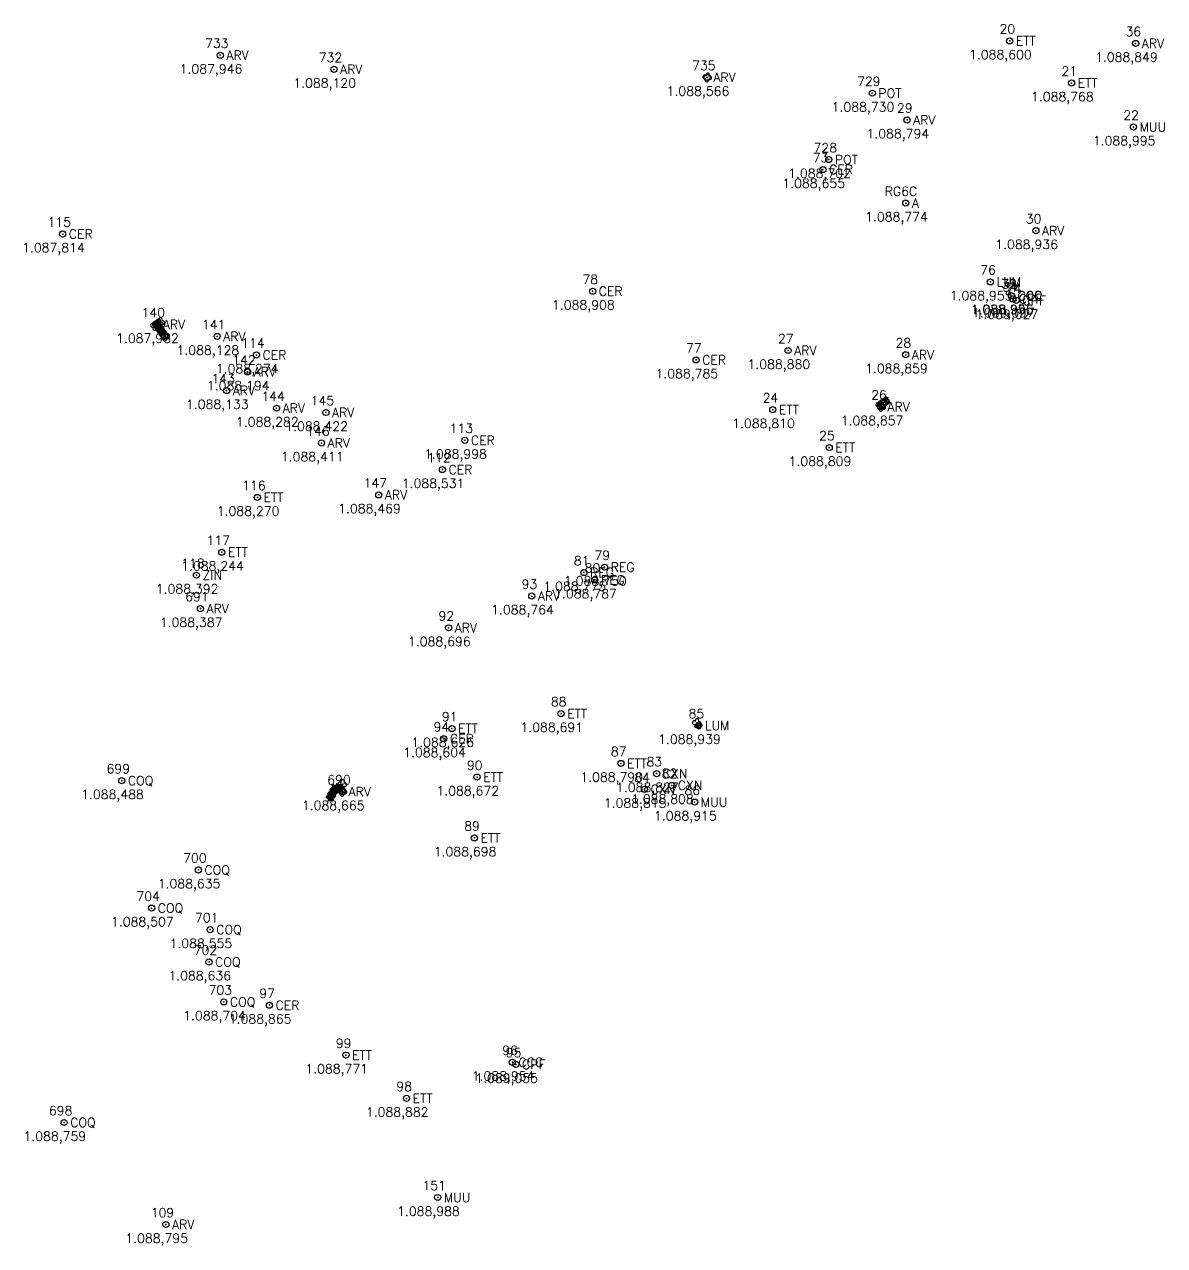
# Model space of a CAD drawing. Extents: x 190546 to 194941, y 8251022 to 8268833.
# Drawn here: x 194829.3 to 194885.4, y 8268646.7 to 8268706.9 of the extents above; entities that cross this region are included whole.
import ezdxf

# ---------------------------------------------------------------- set-up
doc = ezdxf.new("R2010")
doc.units = 0
doc.header["$LTSCALE"] = 10
doc.header["$MEASUREMENT"] = 0
doc.linetypes.add('CONTINUO', pattern=[0])
doc.layers.get('0').update_dxf_attribs({"linetype": 'CONTINUOUS'})
for name, color, linetype in [('_IRRADIACAO', 7, 'CONTINUO'), ('TOP-REDE_ELÉTRICA_LUMINÁR0', 10, 'CONTINUOUS'), ('TOP-ÁRVORE', 80, 'CONTINUOUS'), ('TOP-ÁRVORE_COQUEIRO', 80, 'CONTINUOUS')]:
    doc.layers.add(name, color=color, linetype=linetype)
doc.styles.add('ROMANS', font='romans', dxfattribs={"height": 0.2})
doc.styles.get("Standard").update_dxf_attribs({"font": 'txt.shx'})

# ---------------------------------------------------------------- blocks, each defined once
blk = doc.blocks.new('SIMB_CIRCULO')
at = {"color": 0, "linetype": 'CONTINUOUS'}
blk.add_circle((0, 0), 0.5, dxfattribs=at)
at = {"color": 0}
blk.add_point((0, 0), dxfattribs=at)
for tag in ['desc:', 'cota:', 'pto:']:
    blk.add_attdef(tag, (0, 0), '', height=1)
blk = doc.blocks.new('A$C49782D5F')
at = {"layer": 'TOP-ÁRVORE', "linetype": 'CONTINUOUS', "flags": 128}
blk.add_lwpolyline([(0.7, -1.01, 1.99215), (0.99, 0.7, 2.000068), (-0.72, 0.99, 2.000004), (-1.01, -0.72, 2.005032), (0.7, -1.01)], format="xyb", dxfattribs=at)
at = {"layer": 'TOP-ÁRVORE', "linetype": 'CONTINUOUS'}
blk.add_circle((0, 0), 0.275, dxfattribs=at)
blk = doc.blocks.new('A$C2AAA6732')
at = {"layer": 'TOP-ÁRVORE_COQUEIRO', "linetype": 'CONTINUOUS'}
for p, q in [((-1.94, -0.14), (-2.61, 0.22)), ((-1.62, -0.1), (-2.37, 0.41)), ((-2.17, -0.18), (-0.11, 0.06)), ((0, 0), (-2.17, -0.18)), ((-1.22, -0.06), (-2.11, 0.56)), ((-1.06, 1.5), (-1.8, 1.77)), ((-1.23, 1.8), (-1.78, 2.07)), ((-0.85, 1.18), (-1.78, 1.46)), ((-0.79, -0.01), (-1.76, 0.71)), ((-0.65, 0.86), (-1.68, 1.11)), ((-0.44, 0.55), (-1.56, 0.79)), ((-1.21, 1.79), (-1.48, 2.42)), ((-0.36, 0.03), (-1.42, 0.82)), ((-0.23, 0.22), (-1.42, 0.47)), ((-1.23, 1.79), (-0.03, 0.15)), ((-1.23, 1.79), (-0.11, 0.04)), ((0, 0), (-1.23, 1.79)), ((-1.08, 1.61), (-1.1, 2.38)), ((0, 0), (-0.97, -1.95)), ((-0.89, 1.36), (-0.82, 2.26)), ((-0.66, 1.03), (-0.56, 2.11)), ((-0.4, 0.69), (-0.25, 1.88)), ((0.07, 0.31), (-0.28, 1.47)), ((-0.15, 0.33), (0.02, 1.64)), ((0.26, 0.65), (-0.08, 1.75)), ((0.96, 1.95), (0, 0.15)), ((0, 0), (0.96, 1.95)), ((0, 0), (2.17, 0.12)), ((0, 0), (1.18, -1.83)), ((2.17, 0.12), (0.1, 0.07)), ((0.96, 1.95), (0.11, 0.07)), ((2.17, 0.12), (0.11, -0.06)), ((0.43, 0.99), (0.14, 2.01)), ((0.21, 0.29), (1.43, 0.79)), ((0.3, 0.08), (1.14, 0.96)), ((0.62, 1.32), (0.39, 2.26)), ((0.4, 0.69), (1.51, 1.14)), ((0.57, 1.08), (1.56, 1.53)), ((0.79, 1.67), (0.66, 2.44)), ((0.7, 0.09), (1.49, 0.92)), ((0.74, 1.44), (1.57, 1.82)), ((0.87, 1.73), (1.53, 2.13)), ((0.96, 1.96), (0.94, 2.57)), ((0.96, 1.94), (1.38, 2.48)), ((1.07, 0.11), (1.82, 0.85)), ((1.22, 0.03), (2.09, -0.62)), ((1.45, 0.11), (2.17, 0.76)), ((1.62, 0.05), (2.35, -0.48)), ((1.84, 0.12), (2.45, 0.61)), ((1.94, 0.08), (2.6, -0.3)), ((2.16, 0.1), (2.84, 0)), ((2.18, 0.12), (2.7, 0.43)), ((-2.15, -0.17), (-2.84, -0.09)), ((-2.17, -0.18), (-2.68, -0.52)), ((-1.83, -0.18), (-2.43, -0.69)), ((-2.17, -0.18), (-0.1, -0.08)), ((-1.45, -0.15), (-2.15, -0.83)), ((-1.07, -0.14), (-1.8, -0.91)), ((-0.75, -1.44), (-1.58, -1.81)), ((-0.58, -1.07), (-1.57, -1.52)), ((-0.88, -1.73), (-1.54, -2.12)), ((-0.4, -0.68), (-1.52, -1.13)), ((-0.69, -0.11), (-1.46, -0.97)), ((-0.21, -0.29), (-1.44, -0.78)), ((-0.97, -1.93), (-1.4, -2.47)), ((-0.3, -0.09), (-1.11, -1)), ((-0.97, -1.95), (-0.11, -0.07)), ((-0.97, -1.95), (0, -0.15)), ((-0.97, -1.95), (-0.95, -2.56)), ((-0.8, -1.66), (-0.68, -2.43)), ((-0.62, -1.32), (-0.41, -2.26)), ((-0.44, -0.98), (-0.16, -2.01)), ((-0.26, -0.65), (0.07, -1.75)), ((-0.08, -0.31), (0.28, -1.47)), ((0.14, -0.33), (-0.06, -1.64)), ((1.18, -1.83), (0.02, -0.15)), ((1.18, -1.83), (0.11, -0.05)), ((0.38, -0.7), (0.2, -1.89)), ((0.22, -0.22), (1.4, -0.51)), ((0.35, -0.04), (1.39, -0.87)), ((0.42, -0.56), (1.54, -0.83)), ((0.63, -1.04), (0.5, -2.13)), ((0.62, -0.88), (1.64, -1.16)), ((0.85, -1.38), (0.75, -2.28)), ((0.79, -0.02), (1.74, -0.76)), ((0.81, -1.21), (1.74, -1.51)), ((1.02, -1.53), (1.75, -1.83)), ((1.03, -1.64), (1.03, -2.41)), ((1.16, -1.82), (1.41, -2.46)), ((1.18, -1.83), (1.71, -2.13))]:
    blk.add_line(p, q, dxfattribs=at)
blk.add_circle((0, 0), 0.00303, dxfattribs=at)
blk = doc.blocks.new('A$C325C66AC')
at = {"layer": 'TOP-REDE_ELÉTRICA_LUMINÁR0'}
blk.add_circle((0, 0), 1.18, dxfattribs=at)
for radius, start, end in [(1.89, 57.59957, 129.06164), (1.53, 57.59957, 129.06164), (1.89, 237.59957, 309.06164), (1.53, 237.59957, 309.06164)]:
    blk.add_arc((0, 0), radius, start, end, dxfattribs=at)

msp = doc.modelspace()

# ---------------------------------------------------------------- block references
at = {"layer": '_IRRADIACAO', "color": 4}
ref = msp.add_blockref('SIMB_CIRCULO', (194877.764, 8268706.043), dxfattribs=dict(at, xscale=0.3, yscale=0.3, zscale=0.3))
ref.add_attrib('PONTO', '20', (194877.264, 8268706.403), dxfattribs={"layer": '0', "color": 1, "height": 0.45, "style": 'ROMANS'})
ref.add_attrib('DESC', 'ETT', (194878.064, 8268705.818), dxfattribs={"layer": '0', "color": 3, "height": 0.45, "style": 'ROMANS'})
ref.add_attrib('COTA', '1.088,600', (194875.764, 8268705.143), dxfattribs={"layer": '0', "color": 5, "height": 0.45, "style": 'ROMANS'})
ref = msp.add_blockref('SIMB_CIRCULO', (194883.965, 8268705.917), dxfattribs=dict(at, xscale=0.3, yscale=0.3, zscale=0.3))
ref.add_attrib('PONTO', '36', (194883.465, 8268706.277), dxfattribs={"layer": '0', "color": 1, "height": 0.45, "style": 'ROMANS'})
ref.add_attrib('DESC', 'ARV', (194884.265, 8268705.692), dxfattribs={"layer": '0', "color": 3, "height": 0.45, "style": 'ROMANS'})
ref.add_attrib('COTA', '1.088,849', (194881.965, 8268705.017), dxfattribs={"layer": '0', "color": 5, "height": 0.45, "style": 'ROMANS'})
ref = msp.add_blockref('SIMB_CIRCULO', (194838.907, 8268705.337), dxfattribs=dict(at, xscale=0.3, yscale=0.3, zscale=0.3))
ref.add_attrib('PONTO', '733', (194838.157, 8268705.697), dxfattribs={"layer": '0', "color": 1, "height": 0.45, "style": 'ROMANS'})
ref.add_attrib('DESC', 'ARV', (194839.207, 8268705.112), dxfattribs={"layer": '0', "color": 3, "height": 0.45, "style": 'ROMANS'})
ref.add_attrib('COTA', '1.087,946', (194836.907, 8268704.437), dxfattribs={"layer": '0', "color": 5, "height": 0.45, "style": 'ROMANS'})
ref = msp.add_blockref('SIMB_CIRCULO', (194844.502, 8268704.641), dxfattribs=dict(at, xscale=0.3, yscale=0.3, zscale=0.3))
ref.add_attrib('PONTO', '732', (194843.752, 8268705.001), dxfattribs={"layer": '0', "color": 1, "height": 0.45, "style": 'ROMANS'})
ref.add_attrib('DESC', 'ARV', (194844.802, 8268704.416), dxfattribs={"layer": '0', "color": 3, "height": 0.45, "style": 'ROMANS'})
ref.add_attrib('COTA', '1.088,120', (194842.502, 8268703.741), dxfattribs={"layer": '0', "color": 5, "height": 0.45, "style": 'ROMANS'})
ref = msp.add_blockref('SIMB_CIRCULO', (194862.878, 8268704.245), dxfattribs=dict(at, xscale=0.3, yscale=0.3, zscale=0.3))
ref.add_attrib('PONTO', '735', (194862.128, 8268704.605), dxfattribs={"layer": '0', "color": 1, "height": 0.45, "style": 'ROMANS'})
ref.add_attrib('DESC', 'ARV', (194863.178, 8268704.02), dxfattribs={"layer": '0', "color": 3, "height": 0.45, "style": 'ROMANS'})
ref.add_attrib('COTA', '1.088,566', (194860.878, 8268703.345), dxfattribs={"layer": '0', "color": 5, "height": 0.45, "style": 'ROMANS'})
ref = msp.add_blockref('SIMB_CIRCULO', (194880.813, 8268703.969), dxfattribs=dict(at, xscale=0.3, yscale=0.3, zscale=0.3))
ref.add_attrib('PONTO', '21', (194880.313, 8268704.329), dxfattribs={"layer": '0', "color": 1, "height": 0.45, "style": 'ROMANS'})
ref.add_attrib('DESC', 'ETT', (194881.113, 8268703.744), dxfattribs={"layer": '0', "color": 3, "height": 0.45, "style": 'ROMANS'})
ref.add_attrib('COTA', '1.088,768', (194878.813, 8268703.069), dxfattribs={"layer": '0', "color": 5, "height": 0.45, "style": 'ROMANS'})
ref = msp.add_blockref('SIMB_CIRCULO', (194871.001, 8268703.469), dxfattribs=dict(at, xscale=0.3, yscale=0.3, zscale=0.3))
ref.add_attrib('PONTO', '729', (194870.251, 8268703.829), dxfattribs={"layer": '0', "color": 1, "height": 0.45, "style": 'ROMANS'})
ref.add_attrib('DESC', 'POT', (194871.301, 8268703.244), dxfattribs={"layer": '0', "color": 3, "height": 0.45, "style": 'ROMANS'})
ref.add_attrib('COTA', '1.088,730', (194869.001, 8268702.569), dxfattribs={"layer": '0', "color": 5, "height": 0.45, "style": 'ROMANS'})
ref = msp.add_blockref('SIMB_CIRCULO', (194872.714, 8268702.151), dxfattribs=dict(at, xscale=0.3, yscale=0.3, zscale=0.3))
ref.add_attrib('PONTO', '29', (194872.214, 8268702.511), dxfattribs={"layer": '0', "color": 1, "height": 0.45, "style": 'ROMANS'})
ref.add_attrib('DESC', 'ARV', (194873.014, 8268701.926), dxfattribs={"layer": '0', "color": 3, "height": 0.45, "style": 'ROMANS'})
ref.add_attrib('COTA', '1.088,794', (194870.714, 8268701.251), dxfattribs={"layer": '0', "color": 5, "height": 0.45, "style": 'ROMANS'})
ref = msp.add_blockref('SIMB_CIRCULO', (194883.854, 8268701.804), dxfattribs=dict(at, xscale=0.3, yscale=0.3, zscale=0.3))
ref.add_attrib('PONTO', '22', (194883.354, 8268702.164), dxfattribs={"layer": '0', "color": 1, "height": 0.45, "style": 'ROMANS'})
ref.add_attrib('DESC', 'MUU', (194884.154, 8268701.579), dxfattribs={"layer": '0', "color": 3, "height": 0.45, "style": 'ROMANS'})
ref.add_attrib('COTA', '1.088,995', (194881.854, 8268700.904), dxfattribs={"layer": '0', "color": 5, "height": 0.45, "style": 'ROMANS'})
ref = msp.add_blockref('SIMB_CIRCULO', (194868.86, 8268700.199), dxfattribs=dict(at, xscale=0.3, yscale=0.3, zscale=0.3))
ref.add_attrib('PONTO', '728', (194868.11, 8268700.559), dxfattribs={"layer": '0', "color": 1, "height": 0.45, "style": 'ROMANS'})
ref.add_attrib('DESC', 'POT', (194869.16, 8268699.974), dxfattribs={"layer": '0', "color": 3, "height": 0.45, "style": 'ROMANS'})
ref.add_attrib('COTA', '1.088,702', (194866.86, 8268699.299), dxfattribs={"layer": '0', "color": 5, "height": 0.45, "style": 'ROMANS'})
ref = msp.add_blockref('SIMB_CIRCULO', (194868.573, 8268699.711), dxfattribs=dict(at, xscale=0.3, yscale=0.3, zscale=0.3))
ref.add_attrib('PONTO', '73', (194868.073, 8268700.071), dxfattribs={"layer": '0', "color": 1, "height": 0.45, "style": 'ROMANS'})
ref.add_attrib('DESC', 'CER', (194868.873, 8268699.486), dxfattribs={"layer": '0', "color": 3, "height": 0.45, "style": 'ROMANS'})
ref.add_attrib('COTA', '1.088,655', (194866.573, 8268698.811), dxfattribs={"layer": '0', "color": 5, "height": 0.45, "style": 'ROMANS'})
ref = msp.add_blockref('SIMB_CIRCULO', (194872.649, 8268698.057), dxfattribs=dict(at, xscale=0.3, yscale=0.3, zscale=0.3))
ref.add_attrib('PONTO', 'RG6C', (194871.612, 8268698.417), dxfattribs={"layer": '0', "color": 1, "height": 0.45, "style": 'ROMANS'})
ref.add_attrib('DESC', 'A', (194872.949, 8268697.832), dxfattribs={"layer": '0', "color": 3, "height": 0.45, "style": 'ROMANS'})
ref.add_attrib('COTA', '1.088,774', (194870.649, 8268697.157), dxfattribs={"layer": '0', "color": 5, "height": 0.45, "style": 'ROMANS'})
ref = msp.add_blockref('SIMB_CIRCULO', (194831.15, 8268696.537), dxfattribs=dict(at, xscale=0.3, yscale=0.3, zscale=0.3))
ref.add_attrib('PONTO', '115', (194830.4, 8268696.897), dxfattribs={"layer": '0', "color": 1, "height": 0.45, "style": 'ROMANS'})
ref.add_attrib('DESC', 'CER', (194831.45, 8268696.312), dxfattribs={"layer": '0', "color": 3, "height": 0.45, "style": 'ROMANS'})
ref.add_attrib('COTA', '1.087,814', (194829.15, 8268695.637), dxfattribs={"layer": '0', "color": 5, "height": 0.45, "style": 'ROMANS'})
ref = msp.add_blockref('SIMB_CIRCULO', (194879.054, 8268696.7), dxfattribs=dict(at, xscale=0.3, yscale=0.3, zscale=0.3))
ref.add_attrib('PONTO', '30', (194878.554, 8268697.06), dxfattribs={"layer": '0', "color": 1, "height": 0.45, "style": 'ROMANS'})
ref.add_attrib('DESC', 'ARV', (194879.354, 8268696.475), dxfattribs={"layer": '0', "color": 3, "height": 0.45, "style": 'ROMANS'})
ref.add_attrib('COTA', '1.088,936', (194877.054, 8268695.8), dxfattribs={"layer": '0', "color": 5, "height": 0.45, "style": 'ROMANS'})
ref = msp.add_blockref('SIMB_CIRCULO', (194876.813, 8268694.182), dxfattribs=dict(at, xscale=0.3, yscale=0.3, zscale=0.3))
ref.add_attrib('PONTO', '76', (194876.313, 8268694.542), dxfattribs={"layer": '0', "color": 1, "height": 0.45, "style": 'ROMANS'})
ref.add_attrib('DESC', 'LUM', (194877.113, 8268693.957), dxfattribs={"layer": '0', "color": 3, "height": 0.45, "style": 'ROMANS'})
ref.add_attrib('COTA', '1.088,955', (194874.813, 8268693.282), dxfattribs={"layer": '0', "color": 5, "height": 0.45, "style": 'ROMANS'})
ref = msp.add_blockref('SIMB_CIRCULO', (194857.235, 8268693.722), dxfattribs=dict(at, xscale=0.3, yscale=0.3, zscale=0.3))
ref.add_attrib('PONTO', '78', (194856.735, 8268694.082), dxfattribs={"layer": '0', "color": 1, "height": 0.45, "style": 'ROMANS'})
ref.add_attrib('DESC', 'CER', (194857.535, 8268693.497), dxfattribs={"layer": '0', "color": 3, "height": 0.45, "style": 'ROMANS'})
ref.add_attrib('COTA', '1.088,908', (194855.235, 8268692.822), dxfattribs={"layer": '0', "color": 5, "height": 0.45, "style": 'ROMANS'})
ref = msp.add_blockref('SIMB_CIRCULO', (194877.843, 8268693.505), dxfattribs=dict(at, xscale=0.3, yscale=0.3, zscale=0.3))
ref.add_attrib('PONTO', '75', (194877.343, 8268693.865), dxfattribs={"layer": '0', "color": 1, "height": 0.45, "style": 'ROMANS'})
ref.add_attrib('DESC', 'CCC', (194878.143, 8268693.28), dxfattribs={"layer": '0', "color": 3, "height": 0.45, "style": 'ROMANS'})
ref.add_attrib('COTA', '1.088,956', (194875.843, 8268692.605), dxfattribs={"layer": '0', "color": 5, "height": 0.45, "style": 'ROMANS'})
ref = msp.add_blockref('SIMB_CIRCULO', (194877.86, 8268693.489), dxfattribs=dict(at, xscale=0.3, yscale=0.3, zscale=0.3))
ref.add_attrib('PONTO', '32', (194877.36, 8268693.849), dxfattribs={"layer": '0', "color": 1, "height": 0.45, "style": 'ROMANS'})
ref.add_attrib('DESC', 'CCC', (194878.16, 8268693.264), dxfattribs={"layer": '0', "color": 3, "height": 0.45, "style": 'ROMANS'})
ref.add_attrib('COTA', '1.088,995', (194875.86, 8268692.589), dxfattribs={"layer": '0', "color": 5, "height": 0.45, "style": 'ROMANS'})
ref = msp.add_blockref('SIMB_CIRCULO', (194877.91, 8268693.345), dxfattribs=dict(at, xscale=0.3, yscale=0.3, zscale=0.3))
ref.add_attrib('PONTO', '31', (194877.41, 8268693.705), dxfattribs={"layer": '0', "color": 1, "height": 0.45, "style": 'ROMANS'})
ref.add_attrib('DESC', 'CPF', (194878.21, 8268693.12), dxfattribs={"layer": '0', "color": 3, "height": 0.45, "style": 'ROMANS'})
ref.add_attrib('COTA', '1.089,097', (194875.91, 8268692.445), dxfattribs={"layer": '0', "color": 5, "height": 0.45, "style": 'ROMANS'})
ref = msp.add_blockref('SIMB_CIRCULO', (194878.086, 8268693.267), dxfattribs=dict(at, xscale=0.3, yscale=0.3, zscale=0.3))
ref.add_attrib('PONTO', '74', (194877.586, 8268693.627), dxfattribs={"layer": '0', "color": 1, "height": 0.45, "style": 'ROMANS'})
ref.add_attrib('DESC', 'CPF', (194878.386, 8268693.042), dxfattribs={"layer": '0', "color": 3, "height": 0.45, "style": 'ROMANS'})
ref.add_attrib('COTA', '1.089,027', (194876.086, 8268692.367), dxfattribs={"layer": '0', "color": 5, "height": 0.45, "style": 'ROMANS'})
ref = msp.add_blockref('SIMB_CIRCULO', (194835.778, 8268692.083), dxfattribs=dict(at, xscale=0.3, yscale=0.3, zscale=0.3))
ref.add_attrib('PONTO', '140', (194835.028, 8268692.443), dxfattribs={"layer": '0', "color": 1, "height": 0.45, "style": 'ROMANS'})
ref.add_attrib('DESC', 'ARV', (194836.078, 8268691.858), dxfattribs={"layer": '0', "color": 3, "height": 0.45, "style": 'ROMANS'})
ref.add_attrib('COTA', '1.087,982', (194833.778, 8268691.183), dxfattribs={"layer": '0', "color": 5, "height": 0.45, "style": 'ROMANS'})
ref = msp.add_blockref('SIMB_CIRCULO', (194838.753, 8268691.494), dxfattribs=dict(at, xscale=0.3, yscale=0.3, zscale=0.3))
ref.add_attrib('PONTO', '141', (194838.003, 8268691.854), dxfattribs={"layer": '0', "color": 1, "height": 0.45, "style": 'ROMANS'})
ref.add_attrib('DESC', 'ARV', (194839.053, 8268691.269), dxfattribs={"layer": '0', "color": 3, "height": 0.45, "style": 'ROMANS'})
ref.add_attrib('COTA', '1.088,128', (194836.753, 8268690.594), dxfattribs={"layer": '0', "color": 5, "height": 0.45, "style": 'ROMANS'})
ref = msp.add_blockref('SIMB_CIRCULO', (194866.858, 8268690.803), dxfattribs=dict(at, xscale=0.3, yscale=0.3, zscale=0.3))
ref.add_attrib('PONTO', '27', (194866.358, 8268691.163), dxfattribs={"layer": '0', "color": 1, "height": 0.45, "style": 'ROMANS'})
ref.add_attrib('DESC', 'ARV', (194867.158, 8268690.578), dxfattribs={"layer": '0', "color": 3, "height": 0.45, "style": 'ROMANS'})
ref.add_attrib('COTA', '1.088,880', (194864.858, 8268689.903), dxfattribs={"layer": '0', "color": 5, "height": 0.45, "style": 'ROMANS'})
ref = msp.add_blockref('SIMB_CIRCULO', (194840.685, 8268690.582), dxfattribs=dict(at, xscale=0.3, yscale=0.3, zscale=0.3))
ref.add_attrib('PONTO', '114', (194839.935, 8268690.942), dxfattribs={"layer": '0', "color": 1, "height": 0.45, "style": 'ROMANS'})
ref.add_attrib('DESC', 'CER', (194840.985, 8268690.357), dxfattribs={"layer": '0', "color": 3, "height": 0.45, "style": 'ROMANS'})
ref.add_attrib('COTA', '1.088,274', (194838.685, 8268689.682), dxfattribs={"layer": '0', "color": 5, "height": 0.45, "style": 'ROMANS'})
ref = msp.add_blockref('SIMB_CIRCULO', (194862.328, 8268690.341), dxfattribs=dict(at, xscale=0.3, yscale=0.3, zscale=0.3))
ref.add_attrib('PONTO', '77', (194861.828, 8268690.701), dxfattribs={"layer": '0', "color": 1, "height": 0.45, "style": 'ROMANS'})
ref.add_attrib('DESC', 'CER', (194862.628, 8268690.116), dxfattribs={"layer": '0', "color": 3, "height": 0.45, "style": 'ROMANS'})
ref.add_attrib('COTA', '1.088,785', (194860.328, 8268689.441), dxfattribs={"layer": '0', "color": 5, "height": 0.45, "style": 'ROMANS'})
ref = msp.add_blockref('SIMB_CIRCULO', (194872.646, 8268690.593), dxfattribs=dict(at, xscale=0.3, yscale=0.3, zscale=0.3))
ref.add_attrib('PONTO', '28', (194872.146, 8268690.953), dxfattribs={"layer": '0', "color": 1, "height": 0.45, "style": 'ROMANS'})
ref.add_attrib('DESC', 'ARV', (194872.946, 8268690.368), dxfattribs={"layer": '0', "color": 3, "height": 0.45, "style": 'ROMANS'})
ref.add_attrib('COTA', '1.088,859', (194870.646, 8268689.693), dxfattribs={"layer": '0', "color": 5, "height": 0.45, "style": 'ROMANS'})
ref = msp.add_blockref('SIMB_CIRCULO', (194840.248, 8268689.751), dxfattribs=dict(at, xscale=0.3, yscale=0.3, zscale=0.3))
ref.add_attrib('PONTO', '142', (194839.498, 8268690.111), dxfattribs={"layer": '0', "color": 1, "height": 0.45, "style": 'ROMANS'})
ref.add_attrib('DESC', 'ARV', (194840.548, 8268689.526), dxfattribs={"layer": '0', "color": 3, "height": 0.45, "style": 'ROMANS'})
ref.add_attrib('COTA', '1.088,194', (194838.248, 8268688.851), dxfattribs={"layer": '0', "color": 5, "height": 0.45, "style": 'ROMANS'})
ref = msp.add_blockref('SIMB_CIRCULO', (194839.218, 8268688.832), dxfattribs=dict(at, xscale=0.3, yscale=0.3, zscale=0.3))
ref.add_attrib('PONTO', '143', (194838.468, 8268689.192), dxfattribs={"layer": '0', "color": 1, "height": 0.45, "style": 'ROMANS'})
ref.add_attrib('DESC', 'ARV', (194839.518, 8268688.607), dxfattribs={"layer": '0', "color": 3, "height": 0.45, "style": 'ROMANS'})
ref.add_attrib('COTA', '1.088,133', (194837.218, 8268687.932), dxfattribs={"layer": '0', "color": 5, "height": 0.45, "style": 'ROMANS'})
ref = msp.add_blockref('SIMB_CIRCULO', (194841.679, 8268687.965), dxfattribs=dict(at, xscale=0.3, yscale=0.3, zscale=0.3))
ref.add_attrib('PONTO', '144', (194840.929, 8268688.325), dxfattribs={"layer": '0', "color": 1, "height": 0.45, "style": 'ROMANS'})
ref.add_attrib('DESC', 'ARV', (194841.978, 8268687.74), dxfattribs={"layer": '0', "color": 3, "height": 0.45, "style": 'ROMANS'})
ref.add_attrib('COTA', '1.088,282', (194839.679, 8268687.065), dxfattribs={"layer": '0', "color": 5, "height": 0.45, "style": 'ROMANS'})
ref = msp.add_blockref('SIMB_CIRCULO', (194844.106, 8268687.751), dxfattribs=dict(at, xscale=0.3, yscale=0.3, zscale=0.3))
ref.add_attrib('PONTO', '145', (194843.356, 8268688.111), dxfattribs={"layer": '0', "color": 1, "height": 0.45, "style": 'ROMANS'})
ref.add_attrib('DESC', 'ARV', (194844.405, 8268687.526), dxfattribs={"layer": '0', "color": 3, "height": 0.45, "style": 'ROMANS'})
ref.add_attrib('COTA', '1.088,422', (194842.106, 8268686.851), dxfattribs={"layer": '0', "color": 5, "height": 0.45, "style": 'ROMANS'})
ref = msp.add_blockref('SIMB_CIRCULO', (194866.104, 8268687.89), dxfattribs=dict(at, xscale=0.3, yscale=0.3, zscale=0.3))
ref.add_attrib('PONTO', '24', (194865.604, 8268688.25), dxfattribs={"layer": '0', "color": 1, "height": 0.45, "style": 'ROMANS'})
ref.add_attrib('DESC', 'ETT', (194866.404, 8268687.665), dxfattribs={"layer": '0', "color": 3, "height": 0.45, "style": 'ROMANS'})
ref.add_attrib('COTA', '1.088,810', (194864.104, 8268686.99), dxfattribs={"layer": '0', "color": 5, "height": 0.45, "style": 'ROMANS'})
ref = msp.add_blockref('SIMB_CIRCULO', (194871.447, 8268688.03), dxfattribs=dict(at, xscale=0.3, yscale=0.3, zscale=0.3))
ref.add_attrib('PONTO', '26', (194870.947, 8268688.39), dxfattribs={"layer": '0', "color": 1, "height": 0.45, "style": 'ROMANS'})
ref.add_attrib('DESC', 'ARV', (194871.747, 8268687.805), dxfattribs={"layer": '0', "color": 3, "height": 0.45, "style": 'ROMANS'})
ref.add_attrib('COTA', '1.088,857', (194869.447, 8268687.13), dxfattribs={"layer": '0', "color": 5, "height": 0.45, "style": 'ROMANS'})
ref = msp.add_blockref('SIMB_CIRCULO', (194843.888, 8268686.25), dxfattribs=dict(at, xscale=0.3, yscale=0.3, zscale=0.3))
ref.add_attrib('PONTO', '146', (194843.138, 8268686.61), dxfattribs={"layer": '0', "color": 1, "height": 0.45, "style": 'ROMANS'})
ref.add_attrib('DESC', 'ARV', (194844.188, 8268686.025), dxfattribs={"layer": '0', "color": 3, "height": 0.45, "style": 'ROMANS'})
ref.add_attrib('COTA', '1.088,411', (194841.888, 8268685.35), dxfattribs={"layer": '0', "color": 5, "height": 0.45, "style": 'ROMANS'})
ref = msp.add_blockref('SIMB_CIRCULO', (194850.944, 8268686.384), dxfattribs=dict(at, xscale=0.3, yscale=0.3, zscale=0.3))
ref.add_attrib('PONTO', '113', (194850.194, 8268686.744), dxfattribs={"layer": '0', "color": 1, "height": 0.45, "style": 'ROMANS'})
ref.add_attrib('DESC', 'CER', (194851.244, 8268686.159), dxfattribs={"layer": '0', "color": 3, "height": 0.45, "style": 'ROMANS'})
ref.add_attrib('COTA', '1.088,998', (194848.944, 8268685.484), dxfattribs={"layer": '0', "color": 5, "height": 0.45, "style": 'ROMANS'})
ref = msp.add_blockref('SIMB_CIRCULO', (194868.882, 8268686.028), dxfattribs=dict(at, xscale=0.3, yscale=0.3, zscale=0.3))
ref.add_attrib('PONTO', '25', (194868.382, 8268686.388), dxfattribs={"layer": '0', "color": 1, "height": 0.45, "style": 'ROMANS'})
ref.add_attrib('DESC', 'ETT', (194869.182, 8268685.803), dxfattribs={"layer": '0', "color": 3, "height": 0.45, "style": 'ROMANS'})
ref.add_attrib('COTA', '1.088,809', (194866.882, 8268685.128), dxfattribs={"layer": '0', "color": 5, "height": 0.45, "style": 'ROMANS'})
ref = msp.add_blockref('SIMB_CIRCULO', (194849.84, 8268684.941), dxfattribs=dict(at, xscale=0.3, yscale=0.3, zscale=0.3))
ref.add_attrib('PONTO', '112', (194849.09, 8268685.301), dxfattribs={"layer": '0', "color": 1, "height": 0.45, "style": 'ROMANS'})
ref.add_attrib('DESC', 'CER', (194850.14, 8268684.716), dxfattribs={"layer": '0', "color": 3, "height": 0.45, "style": 'ROMANS'})
ref.add_attrib('COTA', '1.088,531', (194847.84, 8268684.041), dxfattribs={"layer": '0', "color": 5, "height": 0.45, "style": 'ROMANS'})
ref = msp.add_blockref('SIMB_CIRCULO', (194840.731, 8268683.574), dxfattribs=dict(at, xscale=0.3, yscale=0.3, zscale=0.3))
ref.add_attrib('PONTO', '116', (194839.981, 8268683.934), dxfattribs={"layer": '0', "color": 1, "height": 0.45, "style": 'ROMANS'})
ref.add_attrib('DESC', 'ETT', (194841.031, 8268683.349), dxfattribs={"layer": '0', "color": 3, "height": 0.45, "style": 'ROMANS'})
ref.add_attrib('COTA', '1.088,270', (194838.731, 8268682.674), dxfattribs={"layer": '0', "color": 5, "height": 0.45, "style": 'ROMANS'})
ref = msp.add_blockref('SIMB_CIRCULO', (194846.709, 8268683.698), dxfattribs=dict(at, xscale=0.3, yscale=0.3, zscale=0.3))
ref.add_attrib('PONTO', '147', (194845.959, 8268684.058), dxfattribs={"layer": '0', "color": 1, "height": 0.45, "style": 'ROMANS'})
ref.add_attrib('DESC', 'ARV', (194847.008, 8268683.473), dxfattribs={"layer": '0', "color": 3, "height": 0.45, "style": 'ROMANS'})
ref.add_attrib('COTA', '1.088,469', (194844.709, 8268682.798), dxfattribs={"layer": '0', "color": 5, "height": 0.45, "style": 'ROMANS'})
ref = msp.add_blockref('SIMB_CIRCULO', (194838.981, 8268680.876), dxfattribs=dict(at, xscale=0.3, yscale=0.3, zscale=0.3))
ref.add_attrib('PONTO', '117', (194838.231, 8268681.236), dxfattribs={"layer": '0', "color": 1, "height": 0.45, "style": 'ROMANS'})
ref.add_attrib('DESC', 'ETT', (194839.281, 8268680.651), dxfattribs={"layer": '0', "color": 3, "height": 0.45, "style": 'ROMANS'})
ref.add_attrib('COTA', '1.088,244', (194836.981, 8268679.976), dxfattribs={"layer": '0', "color": 5, "height": 0.45, "style": 'ROMANS'})
ref = msp.add_blockref('SIMB_CIRCULO', (194857.823, 8268680.139), dxfattribs=dict(at, xscale=0.3, yscale=0.3, zscale=0.3))
ref.add_attrib('PONTO', '79', (194857.323, 8268680.499), dxfattribs={"layer": '0', "color": 1, "height": 0.45, "style": 'ROMANS'})
ref.add_attrib('DESC', 'REG', (194858.123, 8268679.914), dxfattribs={"layer": '0', "color": 3, "height": 0.45, "style": 'ROMANS'})
ref.add_attrib('COTA', '1.088,750', (194855.823, 8268679.239), dxfattribs={"layer": '0', "color": 5, "height": 0.45, "style": 'ROMANS'})
ref = msp.add_blockref('SIMB_CIRCULO', (194837.731, 8268679.745), dxfattribs=dict(at, xscale=0.3, yscale=0.3, zscale=0.3))
ref.add_attrib('PONTO', '118', (194836.981, 8268680.105), dxfattribs={"layer": '0', "color": 1, "height": 0.45, "style": 'ROMANS'})
ref.add_attrib('DESC', 'ZIN', (194838.031, 8268679.52), dxfattribs={"layer": '0', "color": 3, "height": 0.45, "style": 'ROMANS'})
ref.add_attrib('COTA', '1.088,392', (194835.731, 8268678.845), dxfattribs={"layer": '0', "color": 5, "height": 0.45, "style": 'ROMANS'})
ref = msp.add_blockref('SIMB_CIRCULO', (194856.808, 8268679.874), dxfattribs=dict(at, xscale=0.3, yscale=0.3, zscale=0.3))
ref.add_attrib('PONTO', '81', (194856.308, 8268680.234), dxfattribs={"layer": '0', "color": 1, "height": 0.45, "style": 'ROMANS'})
ref.add_attrib('DESC', 'REG', (194857.108, 8268679.649), dxfattribs={"layer": '0', "color": 3, "height": 0.45, "style": 'ROMANS'})
ref.add_attrib('COTA', '1.088,775', (194854.808, 8268678.974), dxfattribs={"layer": '0', "color": 5, "height": 0.45, "style": 'ROMANS'})
ref = msp.add_blockref('SIMB_CIRCULO', (194857.341, 8268679.511), dxfattribs=dict(at, xscale=0.3, yscale=0.3, zscale=0.3))
ref.add_attrib('PONTO', '80', (194856.841, 8268679.871), dxfattribs={"layer": '0', "color": 1, "height": 0.45, "style": 'ROMANS'})
ref.add_attrib('DESC', 'REG', (194857.641, 8268679.286), dxfattribs={"layer": '0', "color": 3, "height": 0.45, "style": 'ROMANS'})
ref.add_attrib('COTA', '1.088,787', (194855.341, 8268678.611), dxfattribs={"layer": '0', "color": 5, "height": 0.45, "style": 'ROMANS'})
ref = msp.add_blockref('SIMB_CIRCULO', (194854.238, 8268678.718), dxfattribs=dict(at, xscale=0.3, yscale=0.3, zscale=0.3))
ref.add_attrib('PONTO', '93', (194853.738, 8268679.078), dxfattribs={"layer": '0', "color": 1, "height": 0.45, "style": 'ROMANS'})
ref.add_attrib('DESC', 'ARV', (194854.538, 8268678.493), dxfattribs={"layer": '0', "color": 3, "height": 0.45, "style": 'ROMANS'})
ref.add_attrib('COTA', '1.088,764', (194852.238, 8268677.818), dxfattribs={"layer": '0', "color": 5, "height": 0.45, "style": 'ROMANS'})
ref = msp.add_blockref('SIMB_CIRCULO', (194837.927, 8268678.099), dxfattribs=dict(at, xscale=0.3, yscale=0.3, zscale=0.3))
ref.add_attrib('PONTO', '691', (194837.177, 8268678.459), dxfattribs={"layer": '0', "color": 1, "height": 0.45, "style": 'ROMANS'})
ref.add_attrib('DESC', 'ARV', (194838.227, 8268677.874), dxfattribs={"layer": '0', "color": 3, "height": 0.45, "style": 'ROMANS'})
ref.add_attrib('COTA', '1.088,387', (194835.927, 8268677.199), dxfattribs={"layer": '0', "color": 5, "height": 0.45, "style": 'ROMANS'})
ref = msp.add_blockref('SIMB_CIRCULO', (194850.147, 8268677.154), dxfattribs=dict(at, xscale=0.3, yscale=0.3, zscale=0.3))
ref.add_attrib('PONTO', '92', (194849.647, 8268677.514), dxfattribs={"layer": '0', "color": 1, "height": 0.45, "style": 'ROMANS'})
ref.add_attrib('DESC', 'ARV', (194850.446, 8268676.929), dxfattribs={"layer": '0', "color": 3, "height": 0.45, "style": 'ROMANS'})
ref.add_attrib('COTA', '1.088,696', (194848.147, 8268676.254), dxfattribs={"layer": '0', "color": 5, "height": 0.45, "style": 'ROMANS'})
ref = msp.add_blockref('SIMB_CIRCULO', (194855.68, 8268672.933), dxfattribs=dict(at, xscale=0.3, yscale=0.3, zscale=0.3))
ref.add_attrib('PONTO', '88', (194855.18, 8268673.293), dxfattribs={"layer": '0', "color": 1, "height": 0.45, "style": 'ROMANS'})
ref.add_attrib('DESC', 'ETT', (194855.98, 8268672.708), dxfattribs={"layer": '0', "color": 3, "height": 0.45, "style": 'ROMANS'})
ref.add_attrib('COTA', '1.088,691', (194853.68, 8268672.033), dxfattribs={"layer": '0', "color": 5, "height": 0.45, "style": 'ROMANS'})
ref = msp.add_blockref('SIMB_CIRCULO', (194850.311, 8268672.196), dxfattribs=dict(at, xscale=0.3, yscale=0.3, zscale=0.3))
ref.add_attrib('PONTO', '91', (194849.811, 8268672.556), dxfattribs={"layer": '0', "color": 1, "height": 0.45, "style": 'ROMANS'})
ref.add_attrib('DESC', 'ETT', (194850.611, 8268671.971), dxfattribs={"layer": '0', "color": 3, "height": 0.45, "style": 'ROMANS'})
ref.add_attrib('COTA', '1.088,626', (194848.311, 8268671.296), dxfattribs={"layer": '0', "color": 5, "height": 0.45, "style": 'ROMANS'})
ref = msp.add_blockref('SIMB_CIRCULO', (194862.457, 8268672.346), dxfattribs=dict(at, xscale=0.3, yscale=0.3, zscale=0.3))
ref.add_attrib('PONTO', '85', (194861.957, 8268672.706), dxfattribs={"layer": '0', "color": 1, "height": 0.45, "style": 'ROMANS'})
ref.add_attrib('DESC', 'LUM', (194862.757, 8268672.121), dxfattribs={"layer": '0', "color": 3, "height": 0.45, "style": 'ROMANS'})
ref.add_attrib('COTA', '1.088,939', (194860.457, 8268671.446), dxfattribs={"layer": '0', "color": 5, "height": 0.45, "style": 'ROMANS'})
ref = msp.add_blockref('SIMB_CIRCULO', (194849.909, 8268671.694), dxfattribs=dict(at, xscale=0.3, yscale=0.3, zscale=0.3))
ref.add_attrib('PONTO', '94', (194849.409, 8268672.054), dxfattribs={"layer": '0', "color": 1, "height": 0.45, "style": 'ROMANS'})
ref.add_attrib('DESC', 'CER', (194850.209, 8268671.469), dxfattribs={"layer": '0', "color": 3, "height": 0.45, "style": 'ROMANS'})
ref.add_attrib('COTA', '1.088,604', (194847.909, 8268670.794), dxfattribs={"layer": '0', "color": 5, "height": 0.45, "style": 'ROMANS'})
ref = msp.add_blockref('SIMB_CIRCULO', (194858.629, 8268670.479), dxfattribs=dict(at, xscale=0.3, yscale=0.3, zscale=0.3))
ref.add_attrib('PONTO', '87', (194858.129, 8268670.839), dxfattribs={"layer": '0', "color": 1, "height": 0.45, "style": 'ROMANS'})
ref.add_attrib('DESC', 'ETT', (194858.929, 8268670.254), dxfattribs={"layer": '0', "color": 3, "height": 0.45, "style": 'ROMANS'})
ref.add_attrib('COTA', '1.088,790', (194856.629, 8268669.579), dxfattribs={"layer": '0', "color": 5, "height": 0.45, "style": 'ROMANS'})
ref = msp.add_blockref('SIMB_CIRCULO', (194851.544, 8268669.805), dxfattribs=dict(at, xscale=0.3, yscale=0.3, zscale=0.3))
ref.add_attrib('PONTO', '90', (194851.044, 8268670.165), dxfattribs={"layer": '0', "color": 1, "height": 0.45, "style": 'ROMANS'})
ref.add_attrib('DESC', 'ETT', (194851.844, 8268669.58), dxfattribs={"layer": '0', "color": 3, "height": 0.45, "style": 'ROMANS'})
ref.add_attrib('COTA', '1.088,672', (194849.544, 8268668.905), dxfattribs={"layer": '0', "color": 5, "height": 0.45, "style": 'ROMANS'})
ref = msp.add_blockref('SIMB_CIRCULO', (194860.386, 8268669.977), dxfattribs=dict(at, xscale=0.3, yscale=0.3, zscale=0.3))
ref.add_attrib('PONTO', '83', (194859.886, 8268670.337), dxfattribs={"layer": '0', "color": 1, "height": 0.45, "style": 'ROMANS'})
ref.add_attrib('DESC', 'CXN', (194860.686, 8268669.752), dxfattribs={"layer": '0', "color": 3, "height": 0.45, "style": 'ROMANS'})
ref.add_attrib('COTA', '1.088,827', (194858.386, 8268669.077), dxfattribs={"layer": '0', "color": 5, "height": 0.45, "style": 'ROMANS'})
ref = msp.add_blockref('SIMB_CIRCULO', (194834.056, 8268669.63), dxfattribs=dict(at, xscale=0.3, yscale=0.3, zscale=0.3))
ref.add_attrib('PONTO', '699', (194833.306, 8268669.99), dxfattribs={"layer": '0', "color": 1, "height": 0.45, "style": 'ROMANS'})
ref.add_attrib('DESC', 'COQ', (194834.356, 8268669.405), dxfattribs={"layer": '0', "color": 3, "height": 0.45, "style": 'ROMANS'})
ref.add_attrib('COTA', '1.088,488', (194832.056, 8268668.73), dxfattribs={"layer": '0', "color": 5, "height": 0.45, "style": 'ROMANS'})
ref = msp.add_blockref('SIMB_CIRCULO', (194859.786, 8268669.202), dxfattribs=dict(at, xscale=0.3, yscale=0.3, zscale=0.3))
ref.add_attrib('PONTO', '84', (194859.286, 8268669.562), dxfattribs={"layer": '0', "color": 1, "height": 0.45, "style": 'ROMANS'})
ref.add_attrib('DESC', 'CXN', (194860.086, 8268668.977), dxfattribs={"layer": '0', "color": 3, "height": 0.45, "style": 'ROMANS'})
ref.add_attrib('COTA', '1.088,815', (194857.786, 8268668.302), dxfattribs={"layer": '0', "color": 5, "height": 0.45, "style": 'ROMANS'})
ref = msp.add_blockref('SIMB_CIRCULO', (194861.126, 8268669.397), dxfattribs=dict(at, xscale=0.3, yscale=0.3, zscale=0.3))
ref.add_attrib('PONTO', '82', (194860.626, 8268669.757), dxfattribs={"layer": '0', "color": 1, "height": 0.45, "style": 'ROMANS'})
ref.add_attrib('DESC', 'CXN', (194861.426, 8268669.172), dxfattribs={"layer": '0', "color": 3, "height": 0.45, "style": 'ROMANS'})
ref.add_attrib('COTA', '1.088,808', (194859.126, 8268668.497), dxfattribs={"layer": '0', "color": 5, "height": 0.45, "style": 'ROMANS'})
ref = msp.add_blockref('SIMB_CIRCULO', (194844.922, 8268669.085), dxfattribs=dict(at, xscale=0.3, yscale=0.3, zscale=0.3))
ref.add_attrib('PONTO', '690', (194844.172, 8268669.445), dxfattribs={"layer": '0', "color": 1, "height": 0.45, "style": 'ROMANS'})
ref.add_attrib('DESC', 'ARV', (194845.222, 8268668.86), dxfattribs={"layer": '0', "color": 3, "height": 0.45, "style": 'ROMANS'})
ref.add_attrib('COTA', '1.088,665', (194842.922, 8268668.185), dxfattribs={"layer": '0', "color": 5, "height": 0.45, "style": 'ROMANS'})
ref = msp.add_blockref('SIMB_CIRCULO', (194862.256, 8268668.574), dxfattribs=dict(at, xscale=0.3, yscale=0.3, zscale=0.3))
ref.add_attrib('PONTO', '86', (194861.756, 8268668.934), dxfattribs={"layer": '0', "color": 1, "height": 0.45, "style": 'ROMANS'})
ref.add_attrib('DESC', 'MUU', (194862.556, 8268668.349), dxfattribs={"layer": '0', "color": 3, "height": 0.45, "style": 'ROMANS'})
ref.add_attrib('COTA', '1.088,915', (194860.256, 8268667.674), dxfattribs={"layer": '0', "color": 5, "height": 0.45, "style": 'ROMANS'})
ref = msp.add_blockref('SIMB_CIRCULO', (194851.413, 8268666.812), dxfattribs=dict(at, xscale=0.3, yscale=0.3, zscale=0.3))
ref.add_attrib('PONTO', '89', (194850.913, 8268667.172), dxfattribs={"layer": '0', "color": 1, "height": 0.45, "style": 'ROMANS'})
ref.add_attrib('DESC', 'ETT', (194851.713, 8268666.587), dxfattribs={"layer": '0', "color": 3, "height": 0.45, "style": 'ROMANS'})
ref.add_attrib('COTA', '1.088,698', (194849.413, 8268665.912), dxfattribs={"layer": '0', "color": 5, "height": 0.45, "style": 'ROMANS'})
ref = msp.add_blockref('SIMB_CIRCULO', (194837.827, 8268665.235), dxfattribs=dict(at, xscale=0.3, yscale=0.3, zscale=0.3))
ref.add_attrib('PONTO', '700', (194837.077, 8268665.595), dxfattribs={"layer": '0', "color": 1, "height": 0.45, "style": 'ROMANS'})
ref.add_attrib('DESC', 'COQ', (194838.127, 8268665.01), dxfattribs={"layer": '0', "color": 3, "height": 0.45, "style": 'ROMANS'})
ref.add_attrib('COTA', '1.088,635', (194835.827, 8268664.335), dxfattribs={"layer": '0', "color": 5, "height": 0.45, "style": 'ROMANS'})
ref = msp.add_blockref('SIMB_CIRCULO', (194835.527, 8268663.359), dxfattribs=dict(at, xscale=0.3, yscale=0.3, zscale=0.3))
ref.add_attrib('PONTO', '704', (194834.777, 8268663.719), dxfattribs={"layer": '0', "color": 1, "height": 0.45, "style": 'ROMANS'})
ref.add_attrib('DESC', 'COQ', (194835.827, 8268663.134), dxfattribs={"layer": '0', "color": 3, "height": 0.45, "style": 'ROMANS'})
ref.add_attrib('COTA', '1.088,507', (194833.527, 8268662.459), dxfattribs={"layer": '0', "color": 5, "height": 0.45, "style": 'ROMANS'})
ref = msp.add_blockref('SIMB_CIRCULO', (194838.409, 8268662.297), dxfattribs=dict(at, xscale=0.3, yscale=0.3, zscale=0.3))
ref.add_attrib('PONTO', '701', (194837.659, 8268662.657), dxfattribs={"layer": '0', "color": 1, "height": 0.45, "style": 'ROMANS'})
ref.add_attrib('DESC', 'COQ', (194838.709, 8268662.072), dxfattribs={"layer": '0', "color": 3, "height": 0.45, "style": 'ROMANS'})
ref.add_attrib('COTA', '1.088,555', (194836.409, 8268661.397), dxfattribs={"layer": '0', "color": 5, "height": 0.45, "style": 'ROMANS'})
ref = msp.add_blockref('SIMB_CIRCULO', (194838.352, 8268660.706), dxfattribs=dict(at, xscale=0.3, yscale=0.3, zscale=0.3))
ref.add_attrib('PONTO', '702', (194837.602, 8268661.066), dxfattribs={"layer": '0', "color": 1, "height": 0.45, "style": 'ROMANS'})
ref.add_attrib('DESC', 'COQ', (194838.652, 8268660.481), dxfattribs={"layer": '0', "color": 3, "height": 0.45, "style": 'ROMANS'})
ref.add_attrib('COTA', '1.088,636', (194836.352, 8268659.806), dxfattribs={"layer": '0', "color": 5, "height": 0.45, "style": 'ROMANS'})
ref = msp.add_blockref('SIMB_CIRCULO', (194839.081, 8268658.741), dxfattribs=dict(at, xscale=0.3, yscale=0.3, zscale=0.3))
ref.add_attrib('PONTO', '703', (194838.331, 8268659.101), dxfattribs={"layer": '0', "color": 1, "height": 0.45, "style": 'ROMANS'})
ref.add_attrib('DESC', 'COQ', (194839.381, 8268658.516), dxfattribs={"layer": '0', "color": 3, "height": 0.45, "style": 'ROMANS'})
ref.add_attrib('COTA', '1.088,704', (194837.081, 8268657.841), dxfattribs={"layer": '0', "color": 5, "height": 0.45, "style": 'ROMANS'})
ref = msp.add_blockref('SIMB_CIRCULO', (194841.325, 8268658.577), dxfattribs=dict(at, xscale=0.3, yscale=0.3, zscale=0.3))
ref.add_attrib('PONTO', '97', (194840.825, 8268658.937), dxfattribs={"layer": '0', "color": 1, "height": 0.45, "style": 'ROMANS'})
ref.add_attrib('DESC', 'CER', (194841.625, 8268658.352), dxfattribs={"layer": '0', "color": 3, "height": 0.45, "style": 'ROMANS'})
ref.add_attrib('COTA', '1.088,865', (194839.325, 8268657.677), dxfattribs={"layer": '0', "color": 5, "height": 0.45, "style": 'ROMANS'})
ref = msp.add_blockref('SIMB_CIRCULO', (194845.093, 8268656.121), dxfattribs=dict(at, xscale=0.3, yscale=0.3, zscale=0.3))
ref.add_attrib('PONTO', '99', (194844.593, 8268656.481), dxfattribs={"layer": '0', "color": 1, "height": 0.45, "style": 'ROMANS'})
ref.add_attrib('DESC', 'ETT', (194845.393, 8268655.896), dxfattribs={"layer": '0', "color": 3, "height": 0.45, "style": 'ROMANS'})
ref.add_attrib('COTA', '1.088,771', (194843.093, 8268655.221), dxfattribs={"layer": '0', "color": 5, "height": 0.45, "style": 'ROMANS'})
ref = msp.add_blockref('SIMB_CIRCULO', (194853.283, 8268655.77), dxfattribs=dict(at, xscale=0.3, yscale=0.3, zscale=0.3))
ref.add_attrib('PONTO', '96', (194852.783, 8268656.13), dxfattribs={"layer": '0', "color": 1, "height": 0.45, "style": 'ROMANS'})
ref.add_attrib('DESC', 'CCC', (194853.583, 8268655.545), dxfattribs={"layer": '0', "color": 3, "height": 0.45, "style": 'ROMANS'})
ref.add_attrib('COTA', '1.088,954', (194851.283, 8268654.87), dxfattribs={"layer": '0', "color": 5, "height": 0.45, "style": 'ROMANS'})
ref = msp.add_blockref('SIMB_CIRCULO', (194853.458, 8268655.662), dxfattribs=dict(at, xscale=0.3, yscale=0.3, zscale=0.3))
ref.add_attrib('PONTO', '95', (194852.958, 8268656.022), dxfattribs={"layer": '0', "color": 1, "height": 0.45, "style": 'ROMANS'})
ref.add_attrib('DESC', 'CPF', (194853.758, 8268655.437), dxfattribs={"layer": '0', "color": 3, "height": 0.45, "style": 'ROMANS'})
ref.add_attrib('COTA', '1.089,055', (194851.458, 8268654.762), dxfattribs={"layer": '0', "color": 5, "height": 0.45, "style": 'ROMANS'})
ref = msp.add_blockref('SIMB_CIRCULO', (194848.073, 8268653.995), dxfattribs=dict(at, xscale=0.3, yscale=0.3, zscale=0.3))
ref.add_attrib('PONTO', '98', (194847.573, 8268654.355), dxfattribs={"layer": '0', "color": 1, "height": 0.45, "style": 'ROMANS'})
ref.add_attrib('DESC', 'ETT', (194848.373, 8268653.77), dxfattribs={"layer": '0', "color": 3, "height": 0.45, "style": 'ROMANS'})
ref.add_attrib('COTA', '1.088,882', (194846.073, 8268653.095), dxfattribs={"layer": '0', "color": 5, "height": 0.45, "style": 'ROMANS'})
ref = msp.add_blockref('SIMB_CIRCULO', (194831.218, 8268652.806), dxfattribs=dict(at, xscale=0.3, yscale=0.3, zscale=0.3))
ref.add_attrib('PONTO', '698', (194830.468, 8268653.166), dxfattribs={"layer": '0', "color": 1, "height": 0.45, "style": 'ROMANS'})
ref.add_attrib('DESC', 'COQ', (194831.518, 8268652.581), dxfattribs={"layer": '0', "color": 3, "height": 0.45, "style": 'ROMANS'})
ref.add_attrib('COTA', '1.088,759', (194829.218, 8268651.906), dxfattribs={"layer": '0', "color": 5, "height": 0.45, "style": 'ROMANS'})
ref = msp.add_blockref('SIMB_CIRCULO', (194849.609, 8268649.115), dxfattribs=dict(at, xscale=0.3, yscale=0.3, zscale=0.3))
ref.add_attrib('PONTO', '151', (194848.859, 8268649.475), dxfattribs={"layer": '0', "color": 1, "height": 0.45, "style": 'ROMANS'})
ref.add_attrib('DESC', 'MUU', (194849.909, 8268648.89), dxfattribs={"layer": '0', "color": 3, "height": 0.45, "style": 'ROMANS'})
ref.add_attrib('COTA', '1.088,988', (194847.609, 8268648.215), dxfattribs={"layer": '0', "color": 5, "height": 0.45, "style": 'ROMANS'})
ref = msp.add_blockref('SIMB_CIRCULO', (194836.232, 8268647.785), dxfattribs=dict(at, xscale=0.3, yscale=0.3, zscale=0.3))
ref.add_attrib('PONTO', '109', (194835.482, 8268648.145), dxfattribs={"layer": '0', "color": 1, "height": 0.45, "style": 'ROMANS'})
ref.add_attrib('DESC', 'ARV', (194836.532, 8268647.56), dxfattribs={"layer": '0', "color": 3, "height": 0.45, "style": 'ROMANS'})
ref.add_attrib('COTA', '1.088,795', (194834.232, 8268646.885), dxfattribs={"layer": '0', "color": 5, "height": 0.45, "style": 'ROMANS'})
at = {"layer": 'TOP-REDE_ELÉTRICA_LUMINÁR0', "xscale": 0.08333333333333333, "yscale": 0.08333333333333333, "zscale": 0.08333333333333333}
for p in [(194871.718, 8268688.345), (194862.457, 8268672.346)]:
    msp.add_blockref('A$C325C66AC', p, dxfattribs=at)
at = {"layer": 'TOP-ÁRVORE', "xscale": 0.08333333333333333, "yscale": 0.08333333333333333, "zscale": 0.08333333333333333}
for p in [(194862.878, 8268704.245), (194835.694, 8268692.023), (194835.778, 8268692.083), (194835.836, 8268691.999), (194835.861, 8268692.141), (194835.944, 8268692.199), (194835.895, 8268691.914), (194835.954, 8268691.83), (194836.013, 8268691.745), (194836.071, 8268691.661), (194836.13, 8268691.576), (194836.189, 8268691.492), (194871.387, 8268688.112), (194871.447, 8268688.03), (194871.47, 8268688.17), (194871.553, 8268688.229), (194871.635, 8268688.287), (194862.358, 8268672.468), (194844.862, 8268669.167), (194844.918, 8268669.456), (194844.922, 8268669.085)]:
    msp.add_blockref('A$C49782D5F', p, dxfattribs=at)
at = {"layer": 'TOP-ÁRVORE_COQUEIRO', "xscale": 0.08333333333333333, "yscale": 0.08333333333333333, "zscale": 0.08333333333333333}
for p in [(194844.566, 8268669.242), (194844.803, 8268669.25), (194844.333, 8268668.83), (194844.45, 8268669.036)]:
    msp.add_blockref('A$C2AAA6732', p, dxfattribs=at)

doc.saveas('drawing.dxf')
